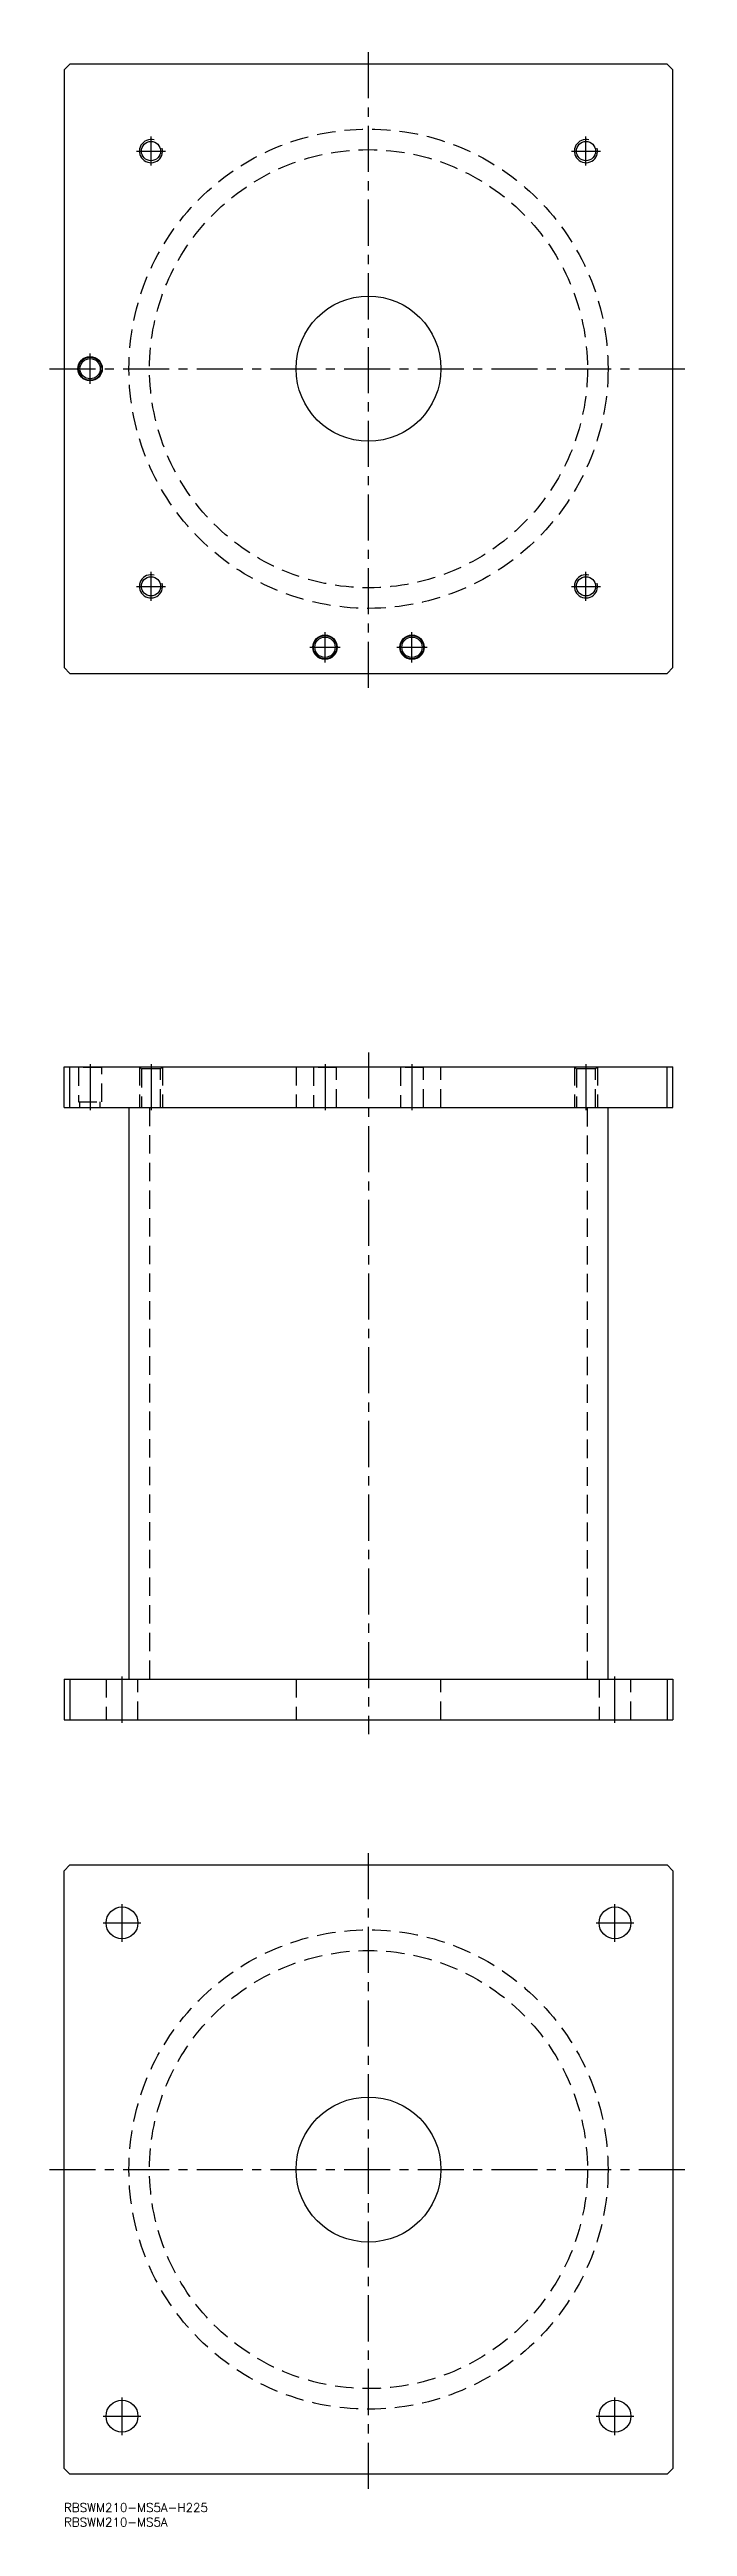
# Model space of a CAD drawing. Extents: x -5 to 215, y -8 to 846.
import ezdxf

# ---------------------------------------------------------------- set-up
doc = ezdxf.new("R2010")
doc.units = 0
doc.header["$LTSCALE"] = 0.5
doc.linetypes.add('CENTER', pattern=[50.8, 31.75, -6.35, 6.35, -6.35])
doc.linetypes.add('DASHED', pattern=[19.05, 12.7, -6.35])
for name, color, linetype in [('MSM_CENTER', 1, 'CENTER'), ('MSM_CONTINUOUS', 7, 'CONTINUOUS'), ('MSM_DASHED', 4, 'DASHED'), ('MSM_NARROW', 5, 'CONTINUOUS'), ('MSM_PART_NUMBER', 7, 'CONTINUOUS')]:
    doc.layers.add(name, color=color, linetype=linetype)
doc.styles.get("Standard").update_dxf_attribs({"font": 'txt.shx', "height": 3, "bigfont": 'bigfont.shx'})

msp = doc.modelspace()

# ---------------------------------------------------------------- linework, layer by layer
at = {"layer": 'MSM_CENTER'}
for p, q in [((105, 625.64), (105, 845.64)), ((30, 805.64), (30, 815.64)), ((180, 805.64), (180, 815.64)), ((25, 810.64), (35, 810.64)), ((175, 810.64), (185, 810.64)), ((-5, 735.64), (215, 735.64)), ((9, 730.44), (9, 740.84)), ((25, 660.64), (35, 660.64)), ((30, 655.64), (30, 665.64)), ((175, 660.64), (185, 660.64)), ((180, 655.64), (180, 665.64)), ((90, 634.44), (90, 644.84)), ((120, 634.44), (120, 644.84)), ((84.8, 639.64), (95.2, 639.64)), ((114.8, 639.64), (125.2, 639.64)), ((9, 496), (9, 480)), ((30, 496), (30, 480)), ((90, 496), (90, 480)), ((105, 500), (105, 265)), ((120, 496), (120, 480)), ((180, 496), (180, 480)), ((20, 269), (20, 285)), ((190, 269), (190, 285)), ((105, 5), (105, 225)), ((20, 193.5), (20, 206.5)), ((190, 193.5), (190, 206.5)), ((13.5, 200), (26.5, 200)), ((183.5, 200), (196.5, 200)), ((-5, 115), (215, 115)), ((20, 23.5), (20, 36.5)), ((190, 23.5), (190, 36.5)), ((13.5, 30), (26.5, 30)), ((183.5, 30), (196.5, 30))]:
    msp.add_line(p, q, dxfattribs=at)
at = {"layer": 'MSM_CONTINUOUS'}
for p, q in [((2, 840.64), (0, 838.64)), ((0, 838.64), (0, 632.64)), ((208, 840.64), (2, 840.64)), ((210, 838.64), (208, 840.64)), ((210, 632.64), (210, 838.64)), ((0, 632.64), (2, 630.64)), ((208, 630.64), (210, 632.64)), ((2, 630.64), (208, 630.64)), ((0, 481), (0, 495)), ((0, 495), (210, 495)), ((2, 481), (2, 495)), ((208, 481), (208, 495)), ((210, 481), (210, 495)), ((0, 481), (210, 481)), ((22.4, 481), (22.4, 284)), ((187.6, 284), (187.6, 481)), ((0, 284), (210, 284)), ((0, 284), (0, 270)), ((2, 284), (2, 270)), ((208, 284), (208, 270)), ((210, 284), (210, 270)), ((0, 270), (210, 270)), ((0, 218), (2, 220)), ((0, 12), (0, 218)), ((2, 220), (208, 220)), ((208, 220), (210, 218)), ((210, 218), (210, 12)), ((2, 10), (0, 12)), ((208, 10), (2, 10)), ((210, 12), (208, 10))]:
    msp.add_line(p, q, dxfattribs=at)
for centre, radius in [((30, 810.64), 3.32), ((180, 810.64), 3.32), ((105, 735.64), 25), ((9, 735.64), 4.2), ((9, 735.64), 4), ((9, 735.64), 3.5), ((30, 660.64), 3.32), ((180, 660.64), 3.32), ((90, 639.64), 4.2), ((90, 639.64), 4), ((90, 639.64), 3.5), ((120, 639.64), 4.2), ((120, 639.64), 4), ((120, 639.64), 3.5), ((20, 200), 5.5), ((190, 200), 5.5), ((105, 115), 25), ((20, 30), 5.5), ((190, 30), 5.5)]:
    msp.add_circle(centre, radius, dxfattribs=at)
at = {"layer": 'MSM_DASHED'}
for p, q in [((4.8, 495), (5, 494.8)), ((5, 494.8), (5, 483)), ((13, 494.8), (5, 494.8)), ((13, 494.8), (13.2, 495)), ((13, 483), (13, 494.8)), ((26, 495), (26.68, 494.32)), ((26, 495), (26, 481)), ((26.68, 494.32), (26.68, 481)), ((33.32, 494.32), (26.68, 494.32)), ((33.32, 494.32), (34, 495)), ((33.32, 481), (33.32, 494.32)), ((34, 495), (34, 481)), ((80, 495), (80, 481)), ((85.8, 495), (86, 494.8)), ((86, 494.8), (86, 481)), ((94, 494.8), (86, 494.8)), ((94, 494.8), (94.2, 495)), ((94, 481), (94, 494.8)), ((115.8, 495), (116, 494.8)), ((116, 494.8), (116, 481)), ((124, 494.8), (116, 494.8)), ((124, 494.8), (124.2, 495)), ((124, 481), (124, 494.8)), ((130, 481), (130, 495)), ((176, 495), (176.68, 494.32)), ((176, 495), (176, 481)), ((176.68, 494.32), (176.68, 481)), ((183.32, 494.32), (176.68, 494.32)), ((183.32, 494.32), (184, 495)), ((183.32, 481), (183.32, 494.32)), ((184, 495), (184, 481)), ((5, 483), (13, 483)), ((5.5, 481), (5.5, 483)), ((12.5, 481), (12.5, 483)), ((29.5, 481), (29.5, 284)), ((180.5, 284), (180.5, 481)), ((14.5, 284), (14.5, 270)), ((25.5, 270), (25.5, 284)), ((80, 284), (80, 270)), ((130, 270), (130, 284)), ((184.5, 284), (184.5, 270)), ((195.5, 270), (195.5, 284))]:
    msp.add_line(p, q, dxfattribs=at)
for centre, radius in [((105, 735.64), 82.6), ((105, 735.64), 75.5), ((105, 115), 82.6), ((105, 115), 75.5)]:
    msp.add_circle(centre, radius, dxfattribs=at)
at = {"layer": 'MSM_NARROW'}
for centre in [(30, 810.64), (180, 810.64), (30, 660.64), (180, 660.64)]:
    msp.add_arc(centre, 4, 75, 15, dxfattribs=at)

# ---------------------------------------------------------------- texts
at = {"layer": 'MSM_PART_NUMBER'}
for s, p in [('RBSWM210-MS5A-H225', (0, -3)), ('RBSWM210-MS5A', (0, -8))]:
    msp.add_text(s, height=3, dxfattribs=at).set_placement(p)

doc.saveas('drawing.dxf')
